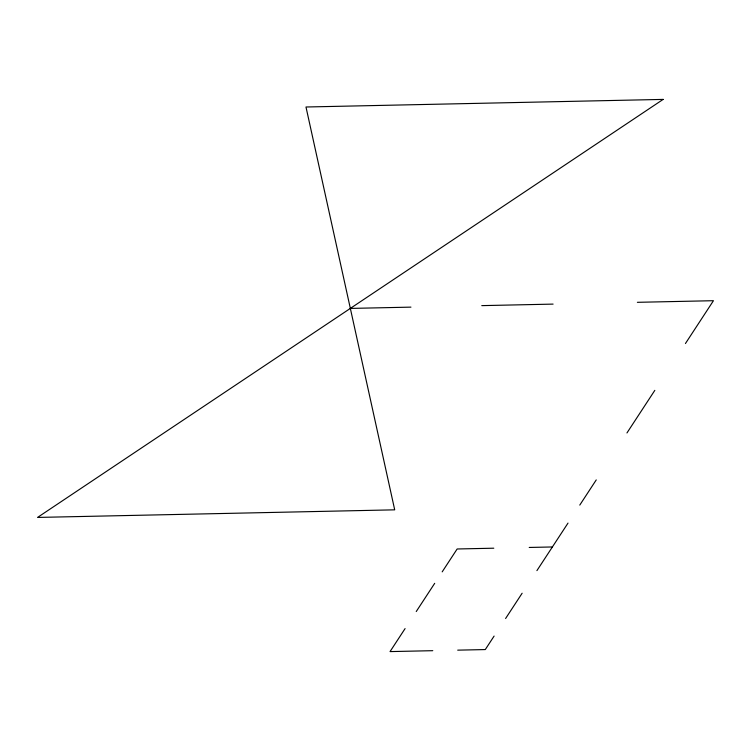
<?xml version="1.0" encoding="UTF-8"?>
<svg xmlns="http://www.w3.org/2000/svg" width="751" height="751" viewBox="0 0 751 751"><rect width="100%" height="100%" fill="white"/><g stroke="black" fill="none" stroke-linecap="round" stroke-linejoin="round"><path stroke-width="1.13" d="M405.08 628.596L390.041 651.596L432.773 650.685M416.242 611.53L434.698 583.32M442.189 571.858L457.152 548.981L493.801 548.202M494.102 636.078L485.287 649.568L457.706 650.15M505.601 618.505L522.133 593.234M536.909 570.629L568.009 523.09M579.772 505.094L596.247 479.908M626.954 432.951L654.816 390.36M685.447 343.517L713.45 300.7L637.383 302.315M350.341 308.417L410.947 307.131M481.767 305.629L553.093 304.108M529.211 547.451L552.389 546.963M663.133 99.404L37.55 517.43L394.707 509.835L305.986 106.999L663.133 99.404"/></g></svg>
